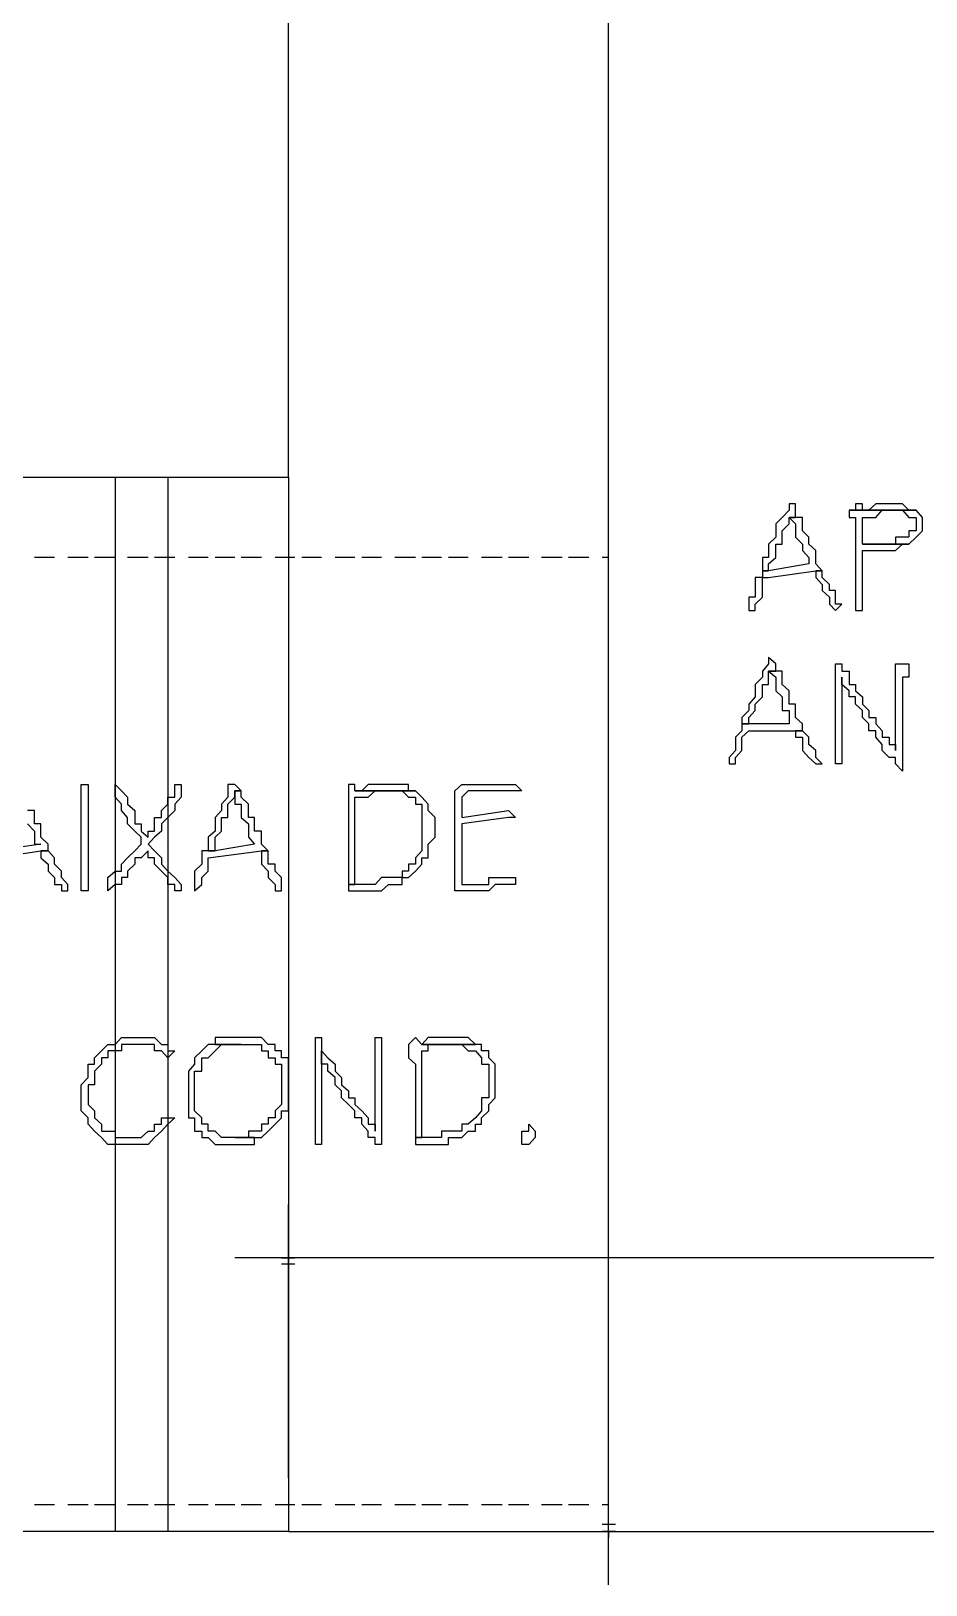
# Model space of a CAD drawing. Header units: millimetres. Extents: x -518.8 to -461.2, y 3.5 to 44.2.
# Drawn here: x -500.497 to -499.644, y 10.115 to 11.598 of the extents above; entities that cross this region are included whole.
import ezdxf

# ---------------------------------------------------------------- set-up
doc = ezdxf.new("R2010")
doc.units = ezdxf.units.MM
doc.header["$MEASUREMENT"] = 0
for name, color, linetype in [('10', 10, 'Continuous'), ('151', 151, 'Continuous'), ('16', 16, 'Continuous'), ('8', 8, 'Continuous'), ('MYSOLIDS', 7, 'Continuous')]:
    doc.layers.add(name, color=color, linetype=linetype)

msp = doc.modelspace()

# ---------------------------------------------------------------- linework, layer by layer
at = {"layer": '10'}
for points in [[(-500.2519, 11.1721), (-500.2519, 14.1263), (-495.3376, 14.1263), (-495.3376, 13.9797)], [(-500.5324, 11.1721), (-500.2519, 11.1721), (-500.2519, 10.1661), (-500.2519, 10.1661), (-500.5324, 10.1661), (-500.5324, 10.1661), (-500.5324, 11.1721)], [(-500.2519, 10.1661), (-495.3376, 10.1661)]]:
    msp.add_lwpolyline(points, dxfattribs=at)
at = {"layer": '151'}
for points in [[(-500.4752, 11.0954), (-500.494, 11.0954)], [(-500.4429, 11.0954), (-500.4624, 11.0954)], [(-500.4173, 11.0954), (-500.4369, 11.0954)], [(-500.3857, 11.0954), (-500.4053, 11.0954)], [(-500.3602, 11.0954), (-500.3797, 11.0954)], [(-500.3286, 11.0954), (-500.3474, 11.0954)], [(-500.303, 11.0954), (-500.3218, 11.0954)], [(-500.2775, 11.0954), (-500.297, 11.0954)], [(-500.2459, 11.0954), (-500.2647, 11.0954)], [(-500.2203, 11.0954), (-500.2391, 11.0954)], [(-500.1887, 11.0954), (-500.2075, 11.0954)], [(-500.1632, 11.0954), (-500.182, 11.0954)], [(-500.1308, 11.0954), (-500.1504, 11.0954)], [(-500.106, 11.0954), (-500.1248, 11.0954)], [(-500.0805, 11.0954), (-500.0993, 11.0954)], [(-500.0481, 11.0954), (-500.0677, 11.0954)], [(-500.0226, 11.0954), (-500.0421, 11.0954)], [(-499.991, 11.0954), (-500.0105, 11.0954)], [(-499.9654, 11.0954), (-499.985, 11.0954)], [(-499.9466, 11.0827), (-499.9466, 11.0954), (-499.9527, 11.0954)], [(-499.9466, 11.0578), (-499.9466, 11.0766)], [(-499.9466, 11.0255), (-499.9466, 11.0451)], [(-499.9466, 11), (-499.9466, 11.0195)], [(-499.9466, 10.9684), (-499.9466, 10.9872)], [(-499.9466, 10.9428), (-499.9466, 10.9624)], [(-499.9466, 10.9172), (-499.9466, 10.93)], [(-499.9466, 10.8857), (-499.9466, 10.9045)], [(-499.9466, 10.8601), (-499.9466, 10.8789)], [(-499.9466, 10.8285), (-499.9466, 10.8473)], [(-499.9466, 10.803), (-499.9466, 10.8218)], [(-499.9466, 10.7714), (-499.9466, 10.7902)], [(-499.9466, 10.7458), (-499.9466, 10.7646)], [(-499.9466, 10.7203), (-499.9466, 10.733)], [(-499.9466, 10.6879), (-499.9466, 10.7075)], [(-499.9466, 10.6631), (-499.9466, 10.6819)], [(-499.9466, 10.6308), (-499.9466, 10.6503)], [(-499.9466, 10.6052), (-499.9466, 10.6248)], [(-499.9466, 10.5736), (-499.9466, 10.5924)], [(-499.9466, 10.5481), (-499.9466, 10.5676)], [(-499.9466, 10.5225), (-499.9466, 10.5353)], [(-499.9466, 10.4909), (-499.9466, 10.5097)], [(-499.9466, 10.4654), (-499.9466, 10.4842)], [(-499.9466, 10.4338), (-499.9466, 10.4526)], [(-499.9466, 10.4082), (-499.9466, 10.427)], [(-499.9466, 10.3766), (-499.9466, 10.3954)], [(-499.9466, 10.3511), (-499.9466, 10.3699)], [(-499.9466, 10.3255), (-499.9466, 10.3383)], [(-499.9466, 10.2932), (-499.9466, 10.3127)], [(-499.9466, 10.2684), (-499.9466, 10.2872)], [(-499.9466, 10.236), (-499.9466, 10.2556)], [(-499.9466, 10.2105), (-499.9466, 10.23)], [(-500.494, 10.1917), (-500.4752, 10.1917)], [(-500.4624, 10.1917), (-500.4429, 10.1917)], [(-500.4369, 10.1917), (-500.4173, 10.1917)], [(-500.4053, 10.1917), (-500.3857, 10.1917)], [(-500.3797, 10.1917), (-500.3602, 10.1917)], [(-500.3474, 10.1917), (-500.3286, 10.1917)], [(-500.3218, 10.1917), (-500.303, 10.1917)], [(-500.297, 10.1917), (-500.2775, 10.1917)], [(-500.2647, 10.1917), (-500.2459, 10.1917)], [(-500.2391, 10.1917), (-500.2203, 10.1917)], [(-500.2075, 10.1917), (-500.1887, 10.1917)], [(-500.182, 10.1917), (-500.1632, 10.1917)], [(-500.1504, 10.1917), (-500.1308, 10.1917)], [(-500.1248, 10.1917), (-500.106, 10.1917)], [(-500.0993, 10.1917), (-500.0805, 10.1917)], [(-500.0677, 10.1917), (-500.0481, 10.1917)], [(-500.0421, 10.1917), (-500.0226, 10.1917)], [(-500.0105, 10.1917), (-499.991, 10.1917)], [(-499.985, 10.1917), (-499.9654, 10.1917)], [(-499.9527, 10.1917), (-499.9466, 10.1917)], [(-499.9466, 10.1917), (-499.9466, 10.1977)]]:
    msp.add_lwpolyline(points, dxfattribs=at)
at = {"layer": '16'}
for points in [[(-499.9466, 10.115), (-499.9466, 14.1766)], [(-500.2519, 10.2172), (-500.2519, 10.4782)], [(-495.2865, 10.427), (-500.303, 10.427)], [(-500.2587, 10.427), (-500.2519, 10.427)], [(-500.2519, 10.4338), (-500.2519, 10.427), (-500.2519, 10.4338)], [(-500.2519, 10.427), (-500.2459, 10.427)], [(-500.2459, 10.421), (-500.2519, 10.421), (-500.2519, 10.421), (-500.2519, 10.421), (-500.2519, 10.421), (-500.2587, 10.421)], [(-500.2015, 10.1661), (-499.8955, 10.1661)], [(-499.9527, 10.1729), (-499.9466, 10.1729), (-499.9466, 10.1729), (-499.9466, 10.1729), (-499.9466, 10.1729), (-499.9399, 10.1729)], [(-499.9466, 10.1601), (-499.9466, 10.1661), (-499.9466, 10.1661), (-499.9527, 10.1661)], [(-499.9399, 10.1661), (-499.9466, 10.1661), (-499.9466, 10.1661), (-499.9466, 10.1601)]]:
    msp.add_lwpolyline(points, dxfattribs=at)
at = {"layer": '8'}
for points in [[(-500.4173, 11.1721), (-500.4173, 10.1661)], [(-500.3669, 11.1721), (-500.3669, 10.1661)]]:
    msp.add_lwpolyline(points, dxfattribs=at)
at = {"layer": 'MYSOLIDS'}
for points in [[(-499.7745, 11.1466), (-499.7745, 11.1466), (-499.7745, 11.1466), (-499.7745, 11.1406), (-499.7745, 11.1406), (-499.7812, 11.1338), (-499.7812, 11.1338), (-499.7872, 11.1278), (-499.7872, 11.121), (-499.7872, 11.115), (-499.794, 11.1082), (-499.794, 11.1022), (-499.794, 11.1022), (-499.794, 11.0954), (-499.8, 11.0954), (-499.8, 11.0894), (-499.8, 11.0827), (-499.794, 11.0827), (-499.794, 11.0894), (-499.794, 11.0894), (-499.7872, 11.0954), (-499.7872, 11.1022), (-499.7872, 11.1082), (-499.7872, 11.1082), (-499.7812, 11.1082), (-499.7812, 11.115), (-499.7812, 11.115), (-499.7812, 11.121), (-499.7745, 11.1278), (-499.7745, 11.1338), (-499.7745, 11.1338), (-499.7684, 11.1338), (-499.7684, 11.1406), (-499.7684, 11.1466), (-499.7745, 11.1466), (-499.7745, 11.1466)], [(-499.7113, 11.1466), (-499.7113, 11.1466), (-499.7113, 11.1406), (-499.7173, 11.1406), (-499.7173, 11.1406), (-499.673, 11.1406), (-499.673, 11.1406), (-499.6662, 11.1406), (-499.6602, 11.1338), (-499.6602, 11.1338), (-499.6602, 11.1338), (-499.6534, 11.1338), (-499.6534, 11.1278), (-499.6534, 11.1278), (-499.6534, 11.121), (-499.6602, 11.121), (-499.6602, 11.115), (-499.6662, 11.115), (-499.6662, 11.115), (-499.673, 11.115), (-499.673, 11.1082), (-499.679, 11.1082), (-499.6857, 11.1082), (-499.6857, 11.1082), (-499.6918, 11.1082), (-499.6985, 11.1082), (-499.7045, 11.1082), (-499.6602, 11.1082), (-499.6602, 11.1082), (-499.6534, 11.115), (-499.6534, 11.115), (-499.6474, 11.121), (-499.6474, 11.121), (-499.6474, 11.1278), (-499.6474, 11.1278), (-499.6474, 11.1338), (-499.6534, 11.1406), (-499.6534, 11.1406), (-499.6534, 11.1406), (-499.7045, 11.1406), (-499.7045, 11.1466), (-499.7113, 11.1466), (-499.7113, 11.1466)], [(-499.7173, 11.1406), (-499.7173, 11.1338), (-499.7113, 11.1338), (-499.7113, 11.1278), (-499.7113, 11.1278), (-499.7113, 11.121), (-499.7113, 11.115), (-499.7113, 11.115), (-499.7113, 11.1082), (-499.7113, 11.1022), (-499.7113, 11.1022), (-499.7113, 11.0954), (-499.7113, 11.0894), (-499.7113, 11.0827), (-499.7113, 11.0766), (-499.7113, 11.0766), (-499.7113, 11.0699), (-499.7113, 11.0639), (-499.7113, 11.0639), (-499.7113, 11.0578), (-499.7113, 11.0511), (-499.7113, 11.0511), (-499.7113, 11.0451), (-499.7113, 11.0451), (-499.7045, 11.0451), (-499.7045, 11.0511), (-499.7045, 11.0511), (-499.7045, 11.0578), (-499.7045, 11.0578), (-499.7045, 11.0639), (-499.7045, 11.0699), (-499.7045, 11.0699), (-499.7045, 11.0766), (-499.7045, 11.0827), (-499.7045, 11.0894), (-499.7045, 11.0894), (-499.7045, 11.0954), (-499.7045, 11.0954), (-499.7045, 11.1022), (-499.7045, 11.1022), (-499.6985, 11.1022), (-499.6918, 11.1022), (-499.6918, 11.1022), (-499.6857, 11.1022), (-499.679, 11.1022), (-499.673, 11.1022), (-499.673, 11.1022), (-499.6662, 11.1082), (-499.6662, 11.1082), (-499.6602, 11.1082), (-499.7045, 11.1082), (-499.7045, 11.1082), (-499.7045, 11.115), (-499.7045, 11.115), (-499.7045, 11.121), (-499.7045, 11.1278), (-499.7045, 11.1338), (-499.7045, 11.1338), (-499.7045, 11.1338), (-499.6985, 11.1338), (-499.6918, 11.1338), (-499.6857, 11.1406), (-499.6857, 11.1406), (-499.6857, 11.1406), (-499.679, 11.1406), (-499.673, 11.1406), (-499.7173, 11.1406), (-499.7173, 11.1406)], [(-499.673, 11.1466), (-499.679, 11.1466), (-499.679, 11.1466), (-499.6857, 11.1466), (-499.6918, 11.1466), (-499.6985, 11.1406), (-499.6985, 11.1406), (-499.7045, 11.1406), (-499.6534, 11.1406), (-499.6602, 11.1406), (-499.6662, 11.1466), (-499.6662, 11.1466), (-499.673, 11.1466), (-499.673, 11.1466)], [(-499.7684, 11.1338), (-499.7745, 11.1338), (-499.7745, 11.1338), (-499.7684, 11.1278), (-499.7684, 11.1278), (-499.7684, 11.121), (-499.7684, 11.115), (-499.7617, 11.1082), (-499.7617, 11.1082), (-499.7617, 11.1022), (-499.7617, 11.1022), (-499.7557, 11.0954), (-499.7557, 11.0894), (-499.7557, 11.0894), (-499.794, 11.0827), (-499.8, 11.0827), (-499.8, 11.0766), (-499.8068, 11.0766), (-499.8068, 11.0699), (-499.8068, 11.0699), (-499.8068, 11.0699), (-499.8068, 11.0578), (-499.8128, 11.0578), (-499.8128, 11.0511), (-499.8128, 11.0511), (-499.8128, 11.0451), (-499.8068, 11.0451), (-499.8068, 11.0451), (-499.8068, 11.0511), (-499.8068, 11.0511), (-499.8, 11.0578), (-499.8, 11.0578), (-499.8, 11.0639), (-499.8, 11.0699), (-499.8, 11.0766), (-499.794, 11.0766), (-499.7489, 11.0827), (-499.7429, 11.0827), (-499.7429, 11.0827), (-499.7489, 11.0894), (-499.7489, 11.0954), (-499.7489, 11.0954), (-499.7489, 11.1022), (-499.7557, 11.1082), (-499.7557, 11.1082), (-499.7557, 11.115), (-499.7557, 11.115), (-499.7617, 11.121), (-499.7617, 11.121), (-499.7617, 11.1278), (-499.7617, 11.1278), (-499.7617, 11.1338), (-499.7684, 11.1338), (-499.7684, 11.1338)], [(-499.7429, 11.0827), (-499.7489, 11.0827), (-499.7489, 11.0766), (-499.7489, 11.0766), (-499.7429, 11.0699), (-499.7429, 11.0639), (-499.7429, 11.0639), (-499.7361, 11.0578), (-499.7361, 11.0511), (-499.7301, 11.0451), (-499.7301, 11.0451), (-499.7301, 11.0451), (-499.7301, 11.0451), (-499.7241, 11.0511), (-499.7301, 11.0511), (-499.7301, 11.0578), (-499.7301, 11.0639), (-499.7361, 11.0639), (-499.7361, 11.0699), (-499.7429, 11.0766), (-499.7429, 11.0827), (-499.7429, 11.0827)], [(-499.794, 11), (-499.794, 11), (-499.794, 10.9939), (-499.794, 10.9939), (-499.794, 10.9939), (-499.8, 10.9872), (-499.8, 10.9812), (-499.8068, 10.9744), (-499.8068, 10.9684), (-499.8068, 10.9624), (-499.8128, 10.9556), (-499.8128, 10.9556), (-499.8128, 10.9556), (-499.8128, 10.9496), (-499.8196, 10.9428), (-499.8196, 10.9428), (-499.8196, 10.9368), (-499.8128, 10.9368), (-499.8128, 10.9368), (-499.8128, 10.9428), (-499.8068, 10.9496), (-499.8068, 10.9496), (-499.8068, 10.9556), (-499.8068, 10.9556), (-499.8, 10.9624), (-499.8, 10.9624), (-499.8, 10.9684), (-499.8, 10.9744), (-499.794, 10.9744), (-499.794, 10.9812), (-499.794, 10.9872), (-499.7872, 10.9872), (-499.7872, 10.9939), (-499.7872, 10.9939), (-499.794, 11), (-499.794, 11)], [(-499.7241, 10.9812), (-499.7241, 10.8985), (-499.7241, 10.8985), (-499.7241, 10.8985), (-499.7301, 10.8985), (-499.7301, 10.8985), (-499.7301, 10.8985), (-499.7301, 10.8985), (-499.7301, 10.8985), (-499.7301, 10.8985), (-499.7301, 10.9872), (-499.7301, 10.9939), (-499.7301, 10.9939), (-499.7301, 10.9939), (-499.7301, 10.9939), (-499.7241, 10.9939), (-499.7241, 10.9939), (-499.7241, 10.9872), (-499.7241, 10.9872), (-499.7173, 10.9872), (-499.7173, 10.9812), (-499.7173, 10.9744), (-499.7113, 10.9744), (-499.7113, 10.9684), (-499.7045, 10.9624), (-499.7045, 10.9624), (-499.7045, 10.9556), (-499.6985, 10.9496), (-499.6985, 10.9496), (-499.6985, 10.9428), (-499.6918, 10.9428), (-499.6918, 10.9368), (-499.6918, 10.9368), (-499.6857, 10.93), (-499.6857, 10.924), (-499.679, 10.924), (-499.679, 10.9172), (-499.673, 10.9172), (-499.673, 10.9112), (-499.673, 10.9112), (-499.673, 10.9112), (-499.673, 10.9172), (-499.673, 10.9172), (-499.673, 10.924), (-499.673, 10.93), (-499.673, 10.93), (-499.673, 10.9368), (-499.673, 10.9428), (-499.673, 10.9428), (-499.673, 10.9496), (-499.673, 10.9556), (-499.673, 10.9624), (-499.673, 10.9624), (-499.673, 10.9684), (-499.673, 10.9684), (-499.673, 10.9744), (-499.673, 10.9812), (-499.673, 10.9872), (-499.673, 10.9872), (-499.673, 10.9939), (-499.6662, 10.9939), (-499.6662, 10.9939), (-499.6662, 10.9939), (-499.6662, 10.9939), (-499.6662, 10.9939), (-499.6662, 10.9939), (-499.6602, 10.9939), (-499.6602, 10.9939), (-499.6602, 10.9872), (-499.6602, 10.9872), (-499.6602, 10.9812), (-499.6662, 10.9812), (-499.6662, 10.9744), (-499.6662, 10.9684), (-499.6662, 10.9624), (-499.6662, 10.9624), (-499.6662, 10.9556), (-499.6662, 10.9496), (-499.6662, 10.9428), (-499.6662, 10.9428), (-499.6662, 10.9428), (-499.6662, 10.9368), (-499.6662, 10.93), (-499.6662, 10.924), (-499.6662, 10.924), (-499.6662, 10.9172), (-499.6662, 10.9112), (-499.6662, 10.9045), (-499.6662, 10.9045), (-499.6662, 10.8985), (-499.6662, 10.8985), (-499.6662, 10.8985), (-499.6662, 10.8985), (-499.6662, 10.8917), (-499.6662, 10.8917), (-499.6662, 10.8917), (-499.673, 10.8985), (-499.673, 10.8985), (-499.673, 10.9045), (-499.679, 10.9045), (-499.6857, 10.9112), (-499.6857, 10.9172), (-499.6918, 10.924), (-499.6918, 10.924), (-499.6918, 10.93), (-499.6985, 10.93), (-499.6985, 10.9368), (-499.6985, 10.9368), (-499.7045, 10.9428), (-499.7045, 10.9496), (-499.7045, 10.9496), (-499.7113, 10.9556), (-499.7113, 10.9624), (-499.7173, 10.9624), (-499.7173, 10.9684), (-499.7241, 10.9744), (-499.7241, 10.9812), (-499.7241, 10.9812), (-499.7241, 10.9812), (-499.7241, 10.9812), (-499.7241, 10.9812)], [(-499.7872, 10.9872), (-499.794, 10.9872), (-499.794, 10.9872), (-499.7872, 10.9812), (-499.7872, 10.9744), (-499.7872, 10.9744), (-499.7872, 10.9684), (-499.7812, 10.9624), (-499.7812, 10.9624), (-499.7812, 10.9556), (-499.7812, 10.9496), (-499.7745, 10.9496), (-499.7745, 10.9428), (-499.7745, 10.9368), (-499.8128, 10.9368), (-499.8196, 10.9368), (-499.8196, 10.93), (-499.8256, 10.924), (-499.8256, 10.924), (-499.8256, 10.9172), (-499.8256, 10.9172), (-499.8256, 10.9112), (-499.8316, 10.9045), (-499.8316, 10.9045), (-499.8316, 10.8985), (-499.8316, 10.8985), (-499.8256, 10.8985), (-499.8256, 10.8985), (-499.8256, 10.8985), (-499.8256, 10.9045), (-499.8196, 10.9112), (-499.8196, 10.9112), (-499.8196, 10.9172), (-499.8196, 10.924), (-499.8196, 10.924), (-499.8128, 10.93), (-499.7684, 10.93), (-499.7617, 10.93), (-499.7617, 10.9368), (-499.7684, 10.9428), (-499.7684, 10.9428), (-499.7684, 10.9496), (-499.7684, 10.9556), (-499.7745, 10.9556), (-499.7745, 10.9624), (-499.7745, 10.9624), (-499.7745, 10.9684), (-499.7812, 10.9744), (-499.7812, 10.9744), (-499.7812, 10.9744), (-499.7812, 10.9812), (-499.7812, 10.9872), (-499.7872, 10.9872), (-499.7872, 10.9872)], [(-499.7617, 10.93), (-499.7684, 10.93), (-499.7684, 10.93), (-499.7684, 10.924), (-499.7617, 10.924), (-499.7617, 10.9172), (-499.7617, 10.9112), (-499.7557, 10.9045), (-499.7557, 10.9045), (-499.7489, 10.8985), (-499.7489, 10.8985), (-499.7489, 10.8985), (-499.7489, 10.8985), (-499.7429, 10.8985), (-499.7489, 10.9045), (-499.7489, 10.9112), (-499.7489, 10.9112), (-499.7557, 10.9172), (-499.7557, 10.924), (-499.7617, 10.93), (-499.7617, 10.93), (-499.7617, 10.93)], [(-500.4429, 10.8218), (-500.4429, 10.8157), (-500.4429, 10.809), (-500.4429, 10.803), (-500.4429, 10.803), (-500.4429, 10.7962), (-500.4429, 10.7902), (-500.4429, 10.7834), (-500.4429, 10.7834), (-500.4429, 10.7834), (-500.4429, 10.7774), (-500.4429, 10.7774), (-500.4429, 10.7774), (-500.4429, 10.7774), (-500.4496, 10.7774), (-500.4496, 10.7774), (-500.4496, 10.7834), (-500.4496, 10.7834), (-500.4496, 10.7834), (-500.4496, 10.7834), (-500.4496, 10.7834), (-500.4496, 10.7902), (-500.4496, 10.7962), (-500.4496, 10.7962), (-500.4496, 10.803), (-500.4496, 10.809), (-500.4496, 10.8157), (-500.4496, 10.8218), (-500.4496, 10.8218), (-500.4496, 10.8285), (-500.4496, 10.8345), (-500.4496, 10.8345), (-500.4496, 10.8413), (-500.4496, 10.8473), (-500.4496, 10.8541), (-500.4496, 10.8541), (-500.4496, 10.8601), (-500.4496, 10.8669), (-500.4496, 10.8669), (-500.4496, 10.8729), (-500.4496, 10.8729), (-500.4496, 10.8729), (-500.4496, 10.8789), (-500.4496, 10.8789), (-500.4429, 10.8789), (-500.4429, 10.8789), (-500.4429, 10.8789), (-500.4429, 10.8789), (-500.4429, 10.8729), (-500.4429, 10.8729), (-500.4429, 10.8669), (-500.4429, 10.8669), (-500.4429, 10.8669), (-500.4429, 10.8601), (-500.4429, 10.8541), (-500.4429, 10.8541), (-500.4429, 10.8473), (-500.4429, 10.8413), (-500.4429, 10.8345), (-500.4429, 10.8345), (-500.4429, 10.8285), (-500.4429, 10.8218), (-500.4429, 10.8218), (-500.4429, 10.8218), (-500.4429, 10.8218), (-500.4429, 10.8218)], [(-500.3857, 10.8285), (-500.3857, 10.8345), (-500.3797, 10.8345), (-500.3797, 10.8413), (-500.3797, 10.8473), (-500.373, 10.8473), (-500.373, 10.8473), (-500.373, 10.8541), (-500.3669, 10.8601), (-500.3669, 10.8601), (-500.3669, 10.8669), (-500.3602, 10.8669), (-500.3602, 10.8729), (-500.3602, 10.8729), (-500.3602, 10.8729), (-500.3602, 10.8789), (-500.3542, 10.8789), (-500.3542, 10.8789), (-500.3542, 10.8789), (-500.3542, 10.8789), (-500.3542, 10.8729), (-500.3542, 10.8729), (-500.3542, 10.8729), (-500.3542, 10.8729), (-500.3542, 10.8669), (-500.3602, 10.8601), (-500.3602, 10.8601), (-500.3602, 10.8541), (-500.3669, 10.8473), (-500.3669, 10.8473), (-500.373, 10.8413), (-500.373, 10.8413), (-500.373, 10.8345), (-500.3797, 10.8285), (-500.3797, 10.8285), (-500.3857, 10.8218), (-500.3797, 10.8157), (-500.3797, 10.8157), (-500.373, 10.809), (-500.373, 10.809), (-500.373, 10.803), (-500.3669, 10.7962), (-500.3669, 10.7962), (-500.3602, 10.7902), (-500.3542, 10.7834), (-500.3542, 10.7834), (-500.3542, 10.7834), (-500.3542, 10.7774), (-500.3542, 10.7774), (-500.3602, 10.7774), (-500.3602, 10.7774), (-500.3602, 10.7834), (-500.3669, 10.7834), (-500.3669, 10.7834), (-500.3669, 10.7902), (-500.3669, 10.7902), (-500.373, 10.7962), (-500.373, 10.7962), (-500.3797, 10.803), (-500.3797, 10.809), (-500.3857, 10.809), (-500.3857, 10.8157), (-500.3857, 10.8157), (-500.3925, 10.809), (-500.3985, 10.809), (-500.3985, 10.803), (-500.4053, 10.7962), (-500.4053, 10.7962), (-500.4053, 10.7902), (-500.4113, 10.7902), (-500.4113, 10.7902), (-500.4113, 10.7834), (-500.4173, 10.7834), (-500.4241, 10.7774), (-500.4241, 10.7774), (-500.4241, 10.7774), (-500.4241, 10.7774), (-500.4241, 10.7774), (-500.4241, 10.7774), (-500.4241, 10.7834), (-500.4241, 10.7834), (-500.4241, 10.7902), (-500.4173, 10.7962), (-500.4173, 10.7962), (-500.4113, 10.7962), (-500.4113, 10.803), (-500.4053, 10.809), (-500.4053, 10.809), (-500.3985, 10.8157), (-500.3985, 10.8157), (-500.3925, 10.8218), (-500.3925, 10.8218), (-500.3925, 10.8285), (-500.3985, 10.8345), (-500.3985, 10.8345), (-500.4053, 10.8413), (-500.4053, 10.8473), (-500.4053, 10.8473), (-500.4113, 10.8541), (-500.4113, 10.8541), (-500.4113, 10.8541), (-500.4113, 10.8601), (-500.4173, 10.8669), (-500.4173, 10.8729), (-500.4173, 10.8729), (-500.4173, 10.8729), (-500.4173, 10.8789), (-500.4173, 10.8789), (-500.4173, 10.8789), (-500.4173, 10.8789), (-500.4113, 10.8729), (-500.4113, 10.8729), (-500.4113, 10.8729), (-500.4113, 10.8729), (-500.4053, 10.8669), (-500.4053, 10.8601), (-500.4053, 10.8601), (-500.3985, 10.8541), (-500.3985, 10.8473), (-500.3985, 10.8473), (-500.3985, 10.8413), (-500.3925, 10.8413), (-500.3925, 10.8345), (-500.3857, 10.8285), (-500.3857, 10.8285), (-500.3857, 10.8285), (-500.3857, 10.8285), (-500.3857, 10.8285)], [(-500.297, 10.8729), (-500.303, 10.8729), (-500.303, 10.8669), (-500.303, 10.8601), (-500.297, 10.8601), (-500.297, 10.8541), (-500.297, 10.8473), (-500.297, 10.8473), (-500.2902, 10.8413), (-500.2902, 10.8413), (-500.2902, 10.8345), (-500.2902, 10.8285), (-500.2842, 10.8218), (-500.2842, 10.8218), (-500.3218, 10.8157), (-500.3286, 10.8157), (-500.3346, 10.8157), (-500.3346, 10.809), (-500.3346, 10.803), (-500.3346, 10.803), (-500.3346, 10.803), (-500.3414, 10.7962), (-500.3414, 10.7902), (-500.3414, 10.7834), (-500.3414, 10.7834), (-500.3414, 10.7774), (-500.3414, 10.7774), (-500.3414, 10.7774), (-500.3346, 10.7834), (-500.3346, 10.7834), (-500.3346, 10.7902), (-500.3346, 10.7902), (-500.3286, 10.7962), (-500.3286, 10.803), (-500.3286, 10.809), (-500.3286, 10.809), (-500.2775, 10.8157), (-500.2714, 10.8157), (-500.2775, 10.8218), (-500.2775, 10.8218), (-500.2775, 10.8285), (-500.2775, 10.8345), (-500.2842, 10.8345), (-500.2842, 10.8413), (-500.2842, 10.8413), (-500.2842, 10.8473), (-500.2902, 10.8473), (-500.2902, 10.8541), (-500.2902, 10.8541), (-500.2902, 10.8601), (-500.2902, 10.8601), (-500.297, 10.8669), (-500.297, 10.8729), (-500.297, 10.8729)], [(-500.303, 10.8789), (-500.303, 10.8789), (-500.303, 10.8789), (-500.3098, 10.8789), (-500.3098, 10.8729), (-500.3098, 10.8729), (-500.3098, 10.8669), (-500.3158, 10.8601), (-500.3158, 10.8541), (-500.3218, 10.8473), (-500.3218, 10.8413), (-500.3218, 10.8345), (-500.3218, 10.8345), (-500.3286, 10.8285), (-500.3286, 10.8285), (-500.3286, 10.8218), (-500.3286, 10.8157), (-500.3218, 10.8157), (-500.3218, 10.8218), (-500.3218, 10.8218), (-500.3218, 10.8285), (-500.3158, 10.8345), (-500.3158, 10.8413), (-500.3158, 10.8413), (-500.3158, 10.8413), (-500.3158, 10.8473), (-500.3098, 10.8473), (-500.3098, 10.8541), (-500.3098, 10.8601), (-500.303, 10.8669), (-500.303, 10.8729), (-500.297, 10.8729), (-500.297, 10.8729), (-500.303, 10.8789), (-500.303, 10.8789), (-500.303, 10.8789)], [(-500.1887, 10.8789), (-500.1948, 10.8789), (-500.1948, 10.8729), (-500.1948, 10.8669), (-500.1948, 10.8669), (-500.1948, 10.8601), (-500.1948, 10.8601), (-500.1948, 10.8541), (-500.1948, 10.8473), (-500.1948, 10.8473), (-500.1948, 10.8413), (-500.1948, 10.8345), (-500.1948, 10.8285), (-500.1948, 10.8285), (-500.1948, 10.8218), (-500.1948, 10.8157), (-500.1948, 10.809), (-500.1948, 10.809), (-500.1948, 10.803), (-500.1948, 10.7962), (-500.1948, 10.7902), (-500.1948, 10.7834), (-500.1948, 10.7834), (-500.1887, 10.7834), (-500.1887, 10.7902), (-500.1887, 10.7962), (-500.1887, 10.7962), (-500.1887, 10.803), (-500.1887, 10.803), (-500.1887, 10.809), (-500.1887, 10.8157), (-500.1887, 10.8157), (-500.1887, 10.8218), (-500.1887, 10.8285), (-500.1887, 10.8345), (-500.1887, 10.8345), (-500.1887, 10.8413), (-500.1887, 10.8473), (-500.1887, 10.8473), (-500.1887, 10.8541), (-500.1887, 10.8601), (-500.1887, 10.8669), (-500.1887, 10.8669), (-500.1887, 10.8669), (-500.182, 10.8669), (-500.176, 10.8669), (-500.1692, 10.8729), (-500.1692, 10.8729), (-500.1632, 10.8729), (-500.1632, 10.8729), (-500.1564, 10.8729), (-500.1308, 10.8729), (-500.1376, 10.8729), (-500.1887, 10.8729), (-500.1887, 10.8789), (-500.1887, 10.8789), (-500.1887, 10.8789)], [(-500.1308, 10.8729), (-500.1564, 10.8729), (-500.1564, 10.8729), (-500.1504, 10.8729), (-500.1436, 10.8729), (-500.1376, 10.8669), (-500.1376, 10.8669), (-500.1308, 10.8669), (-500.1308, 10.8601), (-500.1308, 10.8601), (-500.1248, 10.8601), (-500.1248, 10.8541), (-500.1248, 10.8541), (-500.1248, 10.8473), (-500.1248, 10.8413), (-500.1248, 10.8345), (-500.1248, 10.8345), (-500.1248, 10.8285), (-500.1248, 10.8218), (-500.1248, 10.8218), (-500.1248, 10.8157), (-500.1308, 10.809), (-500.1308, 10.809), (-500.1308, 10.803), (-500.1376, 10.803), (-500.1376, 10.7962), (-500.1436, 10.7962), (-500.1436, 10.7902), (-500.1504, 10.7902), (-500.1504, 10.7902), (-500.1564, 10.7902), (-500.1632, 10.7902), (-500.1632, 10.7902), (-500.1692, 10.7834), (-500.1692, 10.7834), (-500.176, 10.7834), (-500.182, 10.7834), (-500.1887, 10.7834), (-500.1948, 10.7834), (-500.1948, 10.7834), (-500.1948, 10.7774), (-500.1948, 10.7774), (-500.1887, 10.7774), (-500.182, 10.7774), (-500.176, 10.7774), (-500.176, 10.7774), (-500.1692, 10.7774), (-500.1632, 10.7774), (-500.1632, 10.7774), (-500.1564, 10.7834), (-500.1504, 10.7834), (-500.1504, 10.7834), (-500.1436, 10.7834), (-500.1436, 10.7902), (-500.1376, 10.7902), (-500.1376, 10.7902), (-500.1308, 10.7962), (-500.1308, 10.7962), (-500.1248, 10.803), (-500.1248, 10.803), (-500.1248, 10.809), (-500.1188, 10.809), (-500.1188, 10.8157), (-500.1188, 10.8218), (-500.1188, 10.8218), (-500.1121, 10.8285), (-500.1121, 10.8345), (-500.1121, 10.8345), (-500.1121, 10.8413), (-500.1121, 10.8413), (-500.1121, 10.8473), (-500.1188, 10.8541), (-500.1188, 10.8601), (-500.1188, 10.8601), (-500.1248, 10.8669), (-500.1248, 10.8669), (-500.1248, 10.8669), (-500.1308, 10.8729), (-500.1308, 10.8729), (-500.1308, 10.8729)], [(-500.1564, 10.8789), (-500.1564, 10.8789), (-500.1632, 10.8789), (-500.1692, 10.8789), (-500.1692, 10.8789), (-500.176, 10.8789), (-500.176, 10.8789), (-500.182, 10.8729), (-500.1887, 10.8729), (-500.1376, 10.8729), (-500.1376, 10.8789), (-500.1436, 10.8789), (-500.1504, 10.8789), (-500.1564, 10.8789), (-500.1564, 10.8789)], [(-500.0865, 10.8473), (-500.0421, 10.8541), (-500.0421, 10.8541), (-500.0354, 10.8473), (-500.0354, 10.8473), (-500.0354, 10.8473), (-500.0354, 10.8473), (-500.0354, 10.8473), (-500.0354, 10.8473), (-500.0421, 10.8473), (-500.0421, 10.8473), (-500.0865, 10.8413), (-500.0865, 10.8345), (-500.0865, 10.8345), (-500.0865, 10.8345), (-500.0865, 10.8345), (-500.0865, 10.8285), (-500.0865, 10.8285), (-500.0865, 10.8218), (-500.0865, 10.8157), (-500.0865, 10.8157), (-500.0865, 10.809), (-500.0865, 10.803), (-500.0865, 10.803), (-500.0865, 10.7962), (-500.0865, 10.7902), (-500.0865, 10.7834), (-500.0865, 10.7834), (-500.0805, 10.7834), (-500.0805, 10.7834), (-500.0737, 10.7834), (-500.0677, 10.7834), (-500.0609, 10.7834), (-500.0609, 10.7902), (-500.0609, 10.7902), (-500.0549, 10.7902), (-500.0481, 10.7902), (-500.0421, 10.7902), (-500.0421, 10.7902), (-500.0354, 10.7902), (-500.0354, 10.7902), (-500.0354, 10.7902), (-500.0354, 10.7834), (-500.0354, 10.7834), (-500.0354, 10.7834), (-500.0354, 10.7834), (-500.0421, 10.7834), (-500.0481, 10.7834), (-500.0481, 10.7834), (-500.0549, 10.7834), (-500.0609, 10.7774), (-500.0609, 10.7774), (-500.0677, 10.7774), (-500.0737, 10.7774), (-500.0805, 10.7774), (-500.0805, 10.7774), (-500.0865, 10.7774), (-500.0865, 10.7774), (-500.0933, 10.7774), (-500.0933, 10.7774), (-500.0933, 10.7774), (-500.0933, 10.7834), (-500.0933, 10.7834), (-500.0933, 10.7834), (-500.0933, 10.7902), (-500.0933, 10.7962), (-500.0933, 10.7962), (-500.0933, 10.803), (-500.0933, 10.809), (-500.0933, 10.809), (-500.0933, 10.8157), (-500.0933, 10.8218), (-500.0933, 10.8285), (-500.0933, 10.8285), (-500.0933, 10.8345), (-500.0933, 10.8413), (-500.0933, 10.8413), (-500.0933, 10.8473), (-500.0933, 10.8541), (-500.0933, 10.8601), (-500.0933, 10.8601), (-500.0933, 10.8669), (-500.0933, 10.8669), (-500.0933, 10.8729), (-500.0933, 10.8729), (-500.0933, 10.8729), (-500.0933, 10.8729), (-500.0865, 10.8789), (-500.0865, 10.8789), (-500.0805, 10.8789), (-500.0805, 10.8789), (-500.0737, 10.8789), (-500.0737, 10.8789), (-500.0677, 10.8789), (-500.0677, 10.8789), (-500.0609, 10.8789), (-500.0549, 10.8789), (-500.0549, 10.8789), (-500.0481, 10.8789), (-500.0421, 10.8789), (-500.0421, 10.8789), (-500.0354, 10.8789), (-500.0354, 10.8789), (-500.0354, 10.8789), (-500.0354, 10.8789), (-500.0293, 10.8729), (-500.0293, 10.8729), (-500.0354, 10.8729), (-500.0354, 10.8729), (-500.0354, 10.8729), (-500.0421, 10.8729), (-500.0481, 10.8729), (-500.0549, 10.8729), (-500.0609, 10.8729), (-500.0677, 10.8729), (-500.0677, 10.8729), (-500.0737, 10.8729), (-500.0805, 10.8729), (-500.0865, 10.8669), (-500.0865, 10.8669), (-500.0865, 10.8669), (-500.0865, 10.8601), (-500.0865, 10.8601), (-500.0865, 10.8541), (-500.0865, 10.8473), (-500.0865, 10.8473), (-500.0865, 10.8473), (-500.0865, 10.8473), (-500.0865, 10.8473)], [(-500.5324, 10.809), (-500.488, 10.8157), (-500.4812, 10.8157), (-500.4812, 10.8218), (-500.4812, 10.8218), (-500.488, 10.8285), (-500.488, 10.8345), (-500.488, 10.8345), (-500.488, 10.8413), (-500.494, 10.8413), (-500.494, 10.8473), (-500.494, 10.8473), (-500.494, 10.8541), (-500.5008, 10.8541)], [(-500.5008, 10.8413), (-500.494, 10.8345), (-500.494, 10.8285), (-500.494, 10.8218), (-500.488, 10.8218), (-500.5324, 10.8157)], [(-500.4812, 10.8157), (-500.488, 10.8157), (-500.488, 10.809), (-500.488, 10.809), (-500.4812, 10.803), (-500.4812, 10.7962), (-500.4812, 10.7962), (-500.4752, 10.7902), (-500.4752, 10.7834), (-500.4684, 10.7834), (-500.4684, 10.7774), (-500.4684, 10.7774), (-500.4624, 10.7774), (-500.4624, 10.7834), (-500.4624, 10.7834), (-500.4684, 10.7902), (-500.4684, 10.7962), (-500.4752, 10.803), (-500.4752, 10.803), (-500.4752, 10.809), (-500.4812, 10.8157), (-500.4812, 10.8157)], [(-500.2714, 10.8157), (-500.2775, 10.8157), (-500.2775, 10.809), (-500.2775, 10.809), (-500.2775, 10.803), (-500.2714, 10.7962), (-500.2714, 10.7962), (-500.2714, 10.7902), (-500.2647, 10.7834), (-500.2647, 10.7834), (-500.2647, 10.7774), (-500.2587, 10.7774), (-500.2587, 10.7774), (-500.2587, 10.7834), (-500.2587, 10.7834), (-500.2587, 10.7902), (-500.2647, 10.7962), (-500.2647, 10.803), (-500.2714, 10.803), (-500.2714, 10.809), (-500.2714, 10.8157), (-500.2714, 10.8157)], [(-500.3985, 10.6308), (-500.3985, 10.6308), (-500.4053, 10.6308), (-500.4113, 10.6308), (-500.4113, 10.6248), (-500.4173, 10.6248), (-500.4241, 10.6248), (-500.4241, 10.618), (-500.4301, 10.618), (-500.4301, 10.618), (-500.4301, 10.612), (-500.4369, 10.6052), (-500.4369, 10.6052), (-500.4369, 10.5992), (-500.4369, 10.5992), (-500.4369, 10.5924), (-500.4429, 10.5924), (-500.4429, 10.5864), (-500.4429, 10.5797), (-500.4429, 10.5736), (-500.4429, 10.5736), (-500.4369, 10.5676), (-500.4369, 10.5609), (-500.4369, 10.5609), (-500.4301, 10.5548), (-500.4301, 10.5548), (-500.4301, 10.5481), (-500.4241, 10.5481), (-500.4173, 10.5481), (-500.4173, 10.5421), (-500.4113, 10.5421), (-500.4053, 10.5421), (-500.4053, 10.5421), (-500.3985, 10.5421), (-500.3925, 10.5421), (-500.3925, 10.5421), (-500.3925, 10.5421), (-500.3857, 10.5481), (-500.3797, 10.5481), (-500.3797, 10.5548), (-500.373, 10.5548), (-500.373, 10.5548), (-500.373, 10.5609), (-500.3669, 10.5609), (-500.3669, 10.5609), (-500.3602, 10.5609), (-500.3602, 10.5609), (-500.3602, 10.5609), (-500.3602, 10.5609), (-500.3669, 10.5548), (-500.3669, 10.5548), (-500.3669, 10.5548), (-500.373, 10.5481), (-500.373, 10.5481), (-500.3797, 10.5421), (-500.3797, 10.5421), (-500.3857, 10.5353), (-500.3857, 10.5353), (-500.3925, 10.5353), (-500.3925, 10.5353), (-500.3985, 10.5353), (-500.4053, 10.5353), (-500.4053, 10.5353), (-500.4113, 10.5353), (-500.4173, 10.5353), (-500.4173, 10.5353), (-500.4241, 10.5353), (-500.4301, 10.5421), (-500.4301, 10.5421), (-500.4369, 10.5481), (-500.4369, 10.5481), (-500.4369, 10.5481), (-500.4429, 10.5548), (-500.4429, 10.5609), (-500.4429, 10.5609), (-500.4496, 10.5676), (-500.4496, 10.5736), (-500.4496, 10.5736), (-500.4496, 10.5797), (-500.4496, 10.5864), (-500.4496, 10.5864), (-500.4496, 10.5924), (-500.4429, 10.5992), (-500.4429, 10.5992), (-500.4429, 10.6052), (-500.4429, 10.612), (-500.4369, 10.612), (-500.4369, 10.618), (-500.4369, 10.618), (-500.4301, 10.6248), (-500.4301, 10.6248), (-500.4241, 10.6308), (-500.4173, 10.6308), (-500.4173, 10.6308), (-500.4113, 10.6375), (-500.4053, 10.6375), (-500.4053, 10.6375), (-500.3985, 10.6375), (-500.3985, 10.6375), (-500.3925, 10.6375), (-500.3857, 10.6375), (-500.3857, 10.6375), (-500.3797, 10.6375), (-500.373, 10.6308), (-500.373, 10.6308), (-500.3669, 10.6308), (-500.3669, 10.6248), (-500.3602, 10.6248), (-500.3602, 10.6248), (-500.3669, 10.618), (-500.3669, 10.618), (-500.3669, 10.618), (-500.3669, 10.618), (-500.373, 10.6248), (-500.373, 10.6248), (-500.373, 10.6248), (-500.373, 10.6248), (-500.3797, 10.6248), (-500.3797, 10.6308), (-500.3857, 10.6308), (-500.3857, 10.6308), (-500.3925, 10.6308), (-500.3985, 10.6308), (-500.3985, 10.6308), (-500.3985, 10.6308), (-500.3985, 10.6308)], [(-500.297, 10.6375), (-500.297, 10.6375), (-500.303, 10.6375), (-500.3098, 10.6375), (-500.3098, 10.6375), (-500.3158, 10.6375), (-500.3218, 10.6375), (-500.3218, 10.6308), (-500.297, 10.6308), (-500.297, 10.6308), (-500.2902, 10.6308), (-500.2902, 10.6308), (-500.2842, 10.6308), (-500.2775, 10.6308), (-500.2775, 10.6248), (-500.2714, 10.6248), (-500.2714, 10.618), (-500.2714, 10.618), (-500.2647, 10.618), (-500.2647, 10.612), (-500.2587, 10.612), (-500.2587, 10.6052), (-500.2587, 10.5992), (-500.2587, 10.5924), (-500.2587, 10.5924), (-500.2587, 10.5924), (-500.2587, 10.5864), (-500.2587, 10.5797), (-500.2587, 10.5736), (-500.2587, 10.5736), (-500.2647, 10.5676), (-500.2647, 10.5676), (-500.2647, 10.5609), (-500.2714, 10.5609), (-500.2714, 10.5548), (-500.2775, 10.5548), (-500.2775, 10.5481), (-500.2842, 10.5481), (-500.2902, 10.5481), (-500.2902, 10.5421), (-500.297, 10.5421), (-500.303, 10.5421), (-500.303, 10.5421), (-500.2842, 10.5421), (-500.2775, 10.5421), (-500.2714, 10.5481), (-500.2714, 10.5481), (-500.2714, 10.5481), (-500.2647, 10.5548), (-500.2647, 10.5548), (-500.2587, 10.5609), (-500.2587, 10.5676), (-500.2519, 10.5676), (-500.2519, 10.5676), (-500.2519, 10.5736), (-500.2519, 10.5797), (-500.2519, 10.5797), (-500.2519, 10.5864), (-500.2519, 10.5924), (-500.2519, 10.5924), (-500.2519, 10.5992), (-500.2519, 10.6052), (-500.2519, 10.6052), (-500.2519, 10.612), (-500.2519, 10.618), (-500.2587, 10.618), (-500.2587, 10.6248), (-500.2647, 10.6248), (-500.2647, 10.6248), (-500.2647, 10.6308), (-500.2714, 10.6308), (-500.2775, 10.6375), (-500.2775, 10.6375), (-500.2842, 10.6375), (-500.2902, 10.6375), (-500.2902, 10.6375), (-500.297, 10.6375), (-500.297, 10.6375)], [(-500.2203, 10.6248), (-500.2203, 10.5421), (-500.2203, 10.5353), (-500.2203, 10.5353), (-500.2263, 10.5353), (-500.2263, 10.5353), (-500.2263, 10.5353), (-500.2263, 10.5353), (-500.2263, 10.5421), (-500.2263, 10.5421), (-500.2263, 10.6308), (-500.2263, 10.6375), (-500.2263, 10.6375), (-500.2263, 10.6375), (-500.2263, 10.6375), (-500.2203, 10.6375), (-500.2203, 10.6308), (-500.2203, 10.6308), (-500.2203, 10.6308), (-500.2203, 10.6248), (-500.2143, 10.618), (-500.2143, 10.618), (-500.2075, 10.612), (-500.2075, 10.6052), (-500.2075, 10.6052), (-500.2015, 10.5992), (-500.2015, 10.5992), (-500.2015, 10.5924), (-500.1948, 10.5864), (-500.1948, 10.5864), (-500.1948, 10.5797), (-500.1887, 10.5797), (-500.1887, 10.5736), (-500.182, 10.5676), (-500.182, 10.5676), (-500.176, 10.5609), (-500.176, 10.5609), (-500.176, 10.5548), (-500.1692, 10.5548), (-500.1692, 10.5481), (-500.1692, 10.5548), (-500.1692, 10.5609), (-500.1692, 10.5609), (-500.1692, 10.5609), (-500.1692, 10.5676), (-500.1692, 10.5736), (-500.1692, 10.5736), (-500.1692, 10.5797), (-500.1692, 10.5864), (-500.1692, 10.5924), (-500.1692, 10.5924), (-500.1692, 10.5992), (-500.1692, 10.6052), (-500.1692, 10.612), (-500.1692, 10.612), (-500.1692, 10.618), (-500.1692, 10.6248), (-500.1692, 10.6248), (-500.1692, 10.6308), (-500.1692, 10.6308), (-500.1692, 10.6375), (-500.1692, 10.6375), (-500.1632, 10.6375), (-500.1632, 10.6375), (-500.1632, 10.6375), (-500.1632, 10.6375), (-500.1632, 10.6308), (-500.1632, 10.6308), (-500.1632, 10.6308), (-500.1632, 10.6308), (-500.1632, 10.6248), (-500.1632, 10.618), (-500.1632, 10.612), (-500.1632, 10.612), (-500.1632, 10.6052), (-500.1632, 10.5992), (-500.1632, 10.5924), (-500.1632, 10.5924), (-500.1632, 10.5864), (-500.1632, 10.5797), (-500.1632, 10.5797), (-500.1632, 10.5736), (-500.1632, 10.5736), (-500.1632, 10.5676), (-500.1632, 10.5609), (-500.1632, 10.5548), (-500.1632, 10.5548), (-500.1632, 10.5481), (-500.1632, 10.5481), (-500.1632, 10.5421), (-500.1632, 10.5421), (-500.1632, 10.5353), (-500.1632, 10.5353), (-500.1632, 10.5353), (-500.1632, 10.5353), (-500.1632, 10.5353), (-500.1692, 10.5353), (-500.1692, 10.5421), (-500.176, 10.5421), (-500.176, 10.5481), (-500.182, 10.5548), (-500.182, 10.5609), (-500.1887, 10.5609), (-500.1887, 10.5676), (-500.1887, 10.5676), (-500.1948, 10.5736), (-500.1948, 10.5736), (-500.2015, 10.5797), (-500.2015, 10.5864), (-500.2015, 10.5864), (-500.2075, 10.5924), (-500.2075, 10.5992), (-500.2075, 10.5992), (-500.2143, 10.6052), (-500.2143, 10.612), (-500.2203, 10.612), (-500.2203, 10.618), (-500.2203, 10.6248), (-500.2203, 10.6248), (-500.2203, 10.6248), (-500.2203, 10.6248)], [(-500.1308, 10.6375), (-500.1308, 10.6375), (-500.1376, 10.6308), (-500.1376, 10.6308), (-500.1376, 10.6248), (-500.1376, 10.618), (-500.1376, 10.618), (-500.1308, 10.612), (-500.1308, 10.6052), (-500.1308, 10.6052), (-500.1308, 10.5992), (-500.1308, 10.5924), (-500.1308, 10.5864), (-500.1308, 10.5864), (-500.1308, 10.5797), (-500.1308, 10.5736), (-500.1308, 10.5676), (-500.1308, 10.5676), (-500.1308, 10.5609), (-500.1308, 10.5548), (-500.1308, 10.5481), (-500.1308, 10.5481), (-500.1308, 10.5421), (-500.1248, 10.5421), (-500.1248, 10.5481), (-500.1248, 10.5548), (-500.1248, 10.5548), (-500.1248, 10.5609), (-500.1248, 10.5609), (-500.1248, 10.5676), (-500.1248, 10.5736), (-500.1248, 10.5736), (-500.1248, 10.5797), (-500.1248, 10.5864), (-500.1248, 10.5924), (-500.1248, 10.5924), (-500.1248, 10.5992), (-500.1248, 10.6052), (-500.1248, 10.6052), (-500.1248, 10.612), (-500.1248, 10.618), (-500.1248, 10.6248), (-500.1248, 10.6248), (-500.1248, 10.6248), (-500.1188, 10.6248), (-500.1188, 10.6308), (-500.1121, 10.6308), (-500.106, 10.6308), (-500.106, 10.6308), (-500.0993, 10.6308), (-500.0993, 10.6308), (-500.0737, 10.6308), (-500.0737, 10.6308), (-500.1248, 10.6308), (-500.1308, 10.6375), (-500.1308, 10.6375), (-500.1308, 10.6375)], [(-500.0933, 10.6375), (-500.0993, 10.6375), (-500.106, 10.6375), (-500.106, 10.6375), (-500.106, 10.6375), (-500.1121, 10.6375), (-500.1188, 10.6375), (-500.1248, 10.6308), (-500.1248, 10.6308), (-500.0737, 10.6308), (-500.0805, 10.6375), (-500.0865, 10.6375), (-500.0933, 10.6375), (-500.0933, 10.6375), (-500.0933, 10.6375)], [(-500.3218, 10.6308), (-500.3286, 10.6308), (-500.3346, 10.6248), (-500.3346, 10.6248), (-500.3346, 10.6248), (-500.3414, 10.618), (-500.3414, 10.618), (-500.3414, 10.612), (-500.3474, 10.6052), (-500.3474, 10.6052), (-500.3474, 10.5992), (-500.3474, 10.5924), (-500.3474, 10.5864), (-500.3474, 10.5864), (-500.3474, 10.5797), (-500.3474, 10.5736), (-500.3474, 10.5736), (-500.3474, 10.5676), (-500.3474, 10.5609), (-500.3414, 10.5609), (-500.3414, 10.5548), (-500.3414, 10.5481), (-500.3346, 10.5481), (-500.3346, 10.5481), (-500.3346, 10.5421), (-500.3286, 10.5421), (-500.3218, 10.5353), (-500.3218, 10.5353), (-500.3158, 10.5353), (-500.3098, 10.5353), (-500.303, 10.5353), (-500.303, 10.5353), (-500.297, 10.5353), (-500.297, 10.5353), (-500.2902, 10.5353), (-500.2842, 10.5353), (-500.2842, 10.5421), (-500.2842, 10.5421), (-500.303, 10.5421), (-500.3098, 10.5421), (-500.3098, 10.5421), (-500.3158, 10.5421), (-500.3218, 10.5481), (-500.3218, 10.5481), (-500.3286, 10.5481), (-500.3286, 10.5548), (-500.3286, 10.5548), (-500.3346, 10.5548), (-500.3346, 10.5609), (-500.3414, 10.5676), (-500.3414, 10.5676), (-500.3414, 10.5736), (-500.3414, 10.5797), (-500.3414, 10.5864), (-500.3414, 10.5864), (-500.3414, 10.5924), (-500.3414, 10.5924), (-500.3414, 10.5992), (-500.3414, 10.6052), (-500.3346, 10.6052), (-500.3346, 10.612), (-500.3346, 10.618), (-500.3286, 10.618), (-500.3286, 10.618), (-500.3218, 10.6248), (-500.3218, 10.6248), (-500.3158, 10.6308), (-500.3098, 10.6308), (-500.3098, 10.6308), (-500.303, 10.6308), (-500.297, 10.6308), (-500.3218, 10.6308), (-500.3218, 10.6308)], [(-500.0737, 10.6308), (-500.0993, 10.6308), (-500.0933, 10.6308), (-500.0933, 10.6308), (-500.0865, 10.6308), (-500.0805, 10.6248), (-500.0737, 10.6248), (-500.0737, 10.6248), (-500.0677, 10.618), (-500.0677, 10.618), (-500.0677, 10.618), (-500.0677, 10.612), (-500.0609, 10.612), (-500.0609, 10.6052), (-500.0609, 10.5992), (-500.0609, 10.5924), (-500.0609, 10.5924), (-500.0609, 10.5864), (-500.0609, 10.5797), (-500.0677, 10.5797), (-500.0677, 10.5736), (-500.0677, 10.5676), (-500.0677, 10.5676), (-500.0737, 10.5609), (-500.0737, 10.5609), (-500.0805, 10.5548), (-500.0805, 10.5548), (-500.0865, 10.5548), (-500.0865, 10.5481), (-500.0933, 10.5481), (-500.0993, 10.5481), (-500.106, 10.5481), (-500.106, 10.5481), (-500.106, 10.5421), (-500.1121, 10.5421), (-500.1188, 10.5421), (-500.1188, 10.5421), (-500.1248, 10.5421), (-500.1308, 10.5421), (-500.1308, 10.5421), (-500.1308, 10.5353), (-500.1308, 10.5353), (-500.1308, 10.5353), (-500.1248, 10.5353), (-500.1188, 10.5353), (-500.1121, 10.5353), (-500.1121, 10.5353), (-500.106, 10.5353), (-500.0993, 10.5353), (-500.0993, 10.5421), (-500.0933, 10.5421), (-500.0865, 10.5421), (-500.0865, 10.5421), (-500.0805, 10.5481), (-500.0805, 10.5481), (-500.0737, 10.5481), (-500.0737, 10.5548), (-500.0677, 10.5548), (-500.0677, 10.5609), (-500.0677, 10.5609), (-500.0609, 10.5676), (-500.0609, 10.5676), (-500.0609, 10.5736), (-500.0549, 10.5797), (-500.0549, 10.5797), (-500.0549, 10.5864), (-500.0549, 10.5924), (-500.0549, 10.5992), (-500.0549, 10.5992), (-500.0549, 10.5992), (-500.0549, 10.6052), (-500.0549, 10.612), (-500.0609, 10.618), (-500.0609, 10.618), (-500.0609, 10.6248), (-500.0677, 10.6248), (-500.0677, 10.6248), (-500.0677, 10.6308), (-500.0737, 10.6308), (-500.0737, 10.6308)], [(-500.0226, 10.5353), (-500.0293, 10.5353), (-500.0293, 10.5353), (-500.0293, 10.5421), (-500.0293, 10.5421), (-500.0293, 10.5481), (-500.0226, 10.5481), (-500.0226, 10.5481), (-500.0226, 10.5548), (-500.0166, 10.5481), (-500.0166, 10.5481), (-500.0166, 10.5481), (-500.0166, 10.5481), (-500.0166, 10.5421), (-500.0166, 10.5421), (-500.0226, 10.5353), (-500.0226, 10.5353), (-500.0226, 10.5353), (-500.0226, 10.5353), (-500.0226, 10.5353)]]:
    msp.add_lwpolyline(points, dxfattribs=at)

doc.saveas('drawing.dxf')
